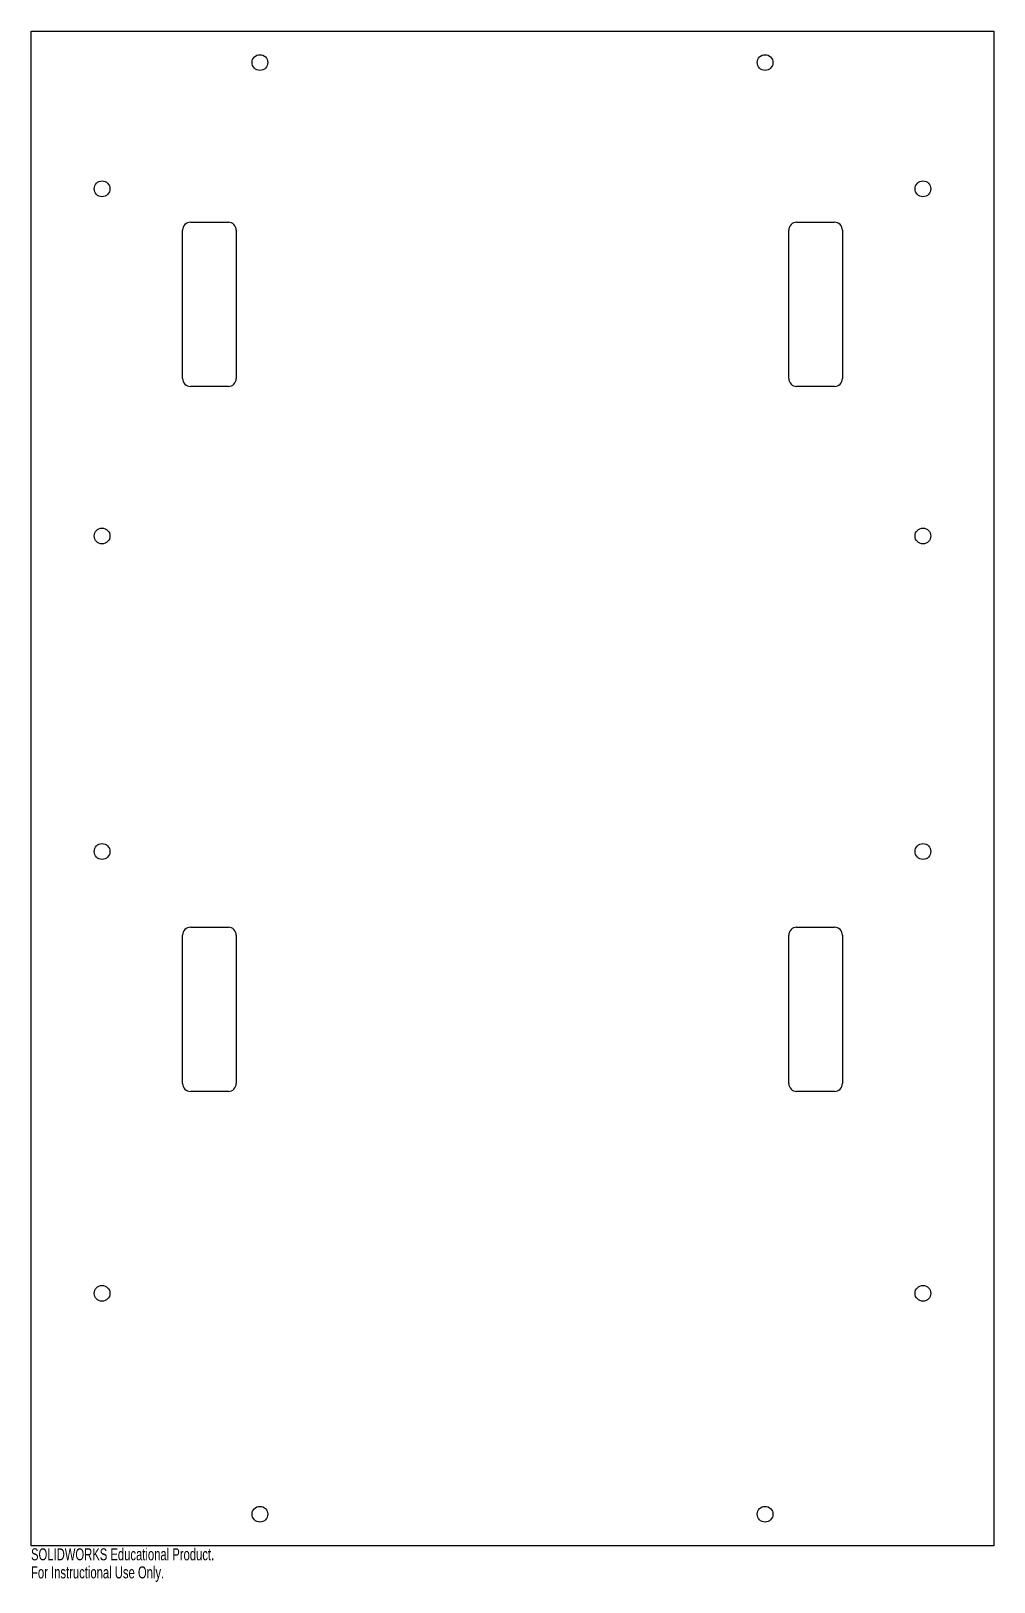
# Model space of a CAD drawing. Header units: inches. Extents: x -7.6 to 7.6, y -12.6 to 12.
import ezdxf

# ---------------------------------------------------------------- set-up
doc = ezdxf.new("R2010")
doc.units = ezdxf.units.IN
doc.header["$MEASUREMENT"] = 0
doc.styles.add('SLDTEXTSTYLE0', font='TXT', dxfattribs={"width": 0.7})

msp = doc.modelspace()

# ---------------------------------------------------------------- linework, layer by layer
at = {"color": 7, "linetype": 'Continuous', "lineweight": 25}
for p, q in [((-7.625, 12), (7.625, 12)), ((-7.625, -12), (-7.625, 12)), ((7.625, 12), (7.625, -12)), ((-5.1, 8.97), (-4.5, 8.97)), ((4.5, 8.97), (5.1, 8.97)), ((-5.225, 6.495), (-5.225, 8.845)), ((-4.375, 8.845), (-4.375, 6.495)), ((4.375, 6.495), (4.375, 8.845)), ((5.225, 8.845), (5.225, 6.495)), ((-4.5, 6.37), (-5.1, 6.37)), ((5.1, 6.37), (4.5, 6.37)), ((-5.1, -2.2), (-4.5, -2.2)), ((4.5, -2.2), (5.1, -2.2)), ((-5.225, -4.675), (-5.225, -2.325)), ((-4.375, -2.325), (-4.375, -4.675)), ((4.375, -4.675), (4.375, -2.325)), ((5.225, -2.325), (5.225, -4.675)), ((-4.5, -4.8), (-5.1, -4.8)), ((5.1, -4.8), (4.5, -4.8)), ((7.625, -12), (-7.625, -12))]:
    msp.add_line(p, q, dxfattribs=at)
for centre in [(-4, 11.5), (4, 11.5), (-6.5, 9.5), (6.5, 9.5), (-6.5, 4), (6.5, 4), (-6.5, -1), (6.5, -1), (-6.5, -8), (6.5, -8), (-4, -11.5), (4, -11.5)]:
    msp.add_circle(centre, 0.125, dxfattribs=at)
for centre, start, end in [((-5.1, 8.845), 90, 180), ((-4.5, 8.845), 0, 90), ((4.5, 8.845), 90, 180), ((5.1, 8.845), 0, 90), ((-5.1, 6.495), 180, 270), ((-4.5, 6.495), 270, 0), ((4.5, 6.495), 180, 270), ((5.1, 6.495), 270, 0), ((-5.1, -2.325), 90, 180), ((-4.5, -2.325), 0, 90), ((4.5, -2.325), 90, 180), ((5.1, -2.325), 0, 90), ((-5.1, -4.675), 180, 270), ((-4.5, -4.675), 270, 0), ((4.5, -4.675), 180, 270), ((5.1, -4.675), 270, 0)]:
    msp.add_arc(centre, 0.125, start, end, dxfattribs=at)

# ---------------------------------------------------------------- texts
at = {"color": 7, "linetype": 'Continuous', "char_height": 0.1903, "attachment_point": 1, "style": 'SLDTEXTSTYLE0'}
for s, insert in [('SOLIDWORKS Educational Product.', (-7.625, -12.04)), ('For Instructional Use Only.', (-7.625, -12.326))]:
    msp.add_mtext(s, dxfattribs=dict(at, insert=insert))

doc.saveas('drawing.dxf')
